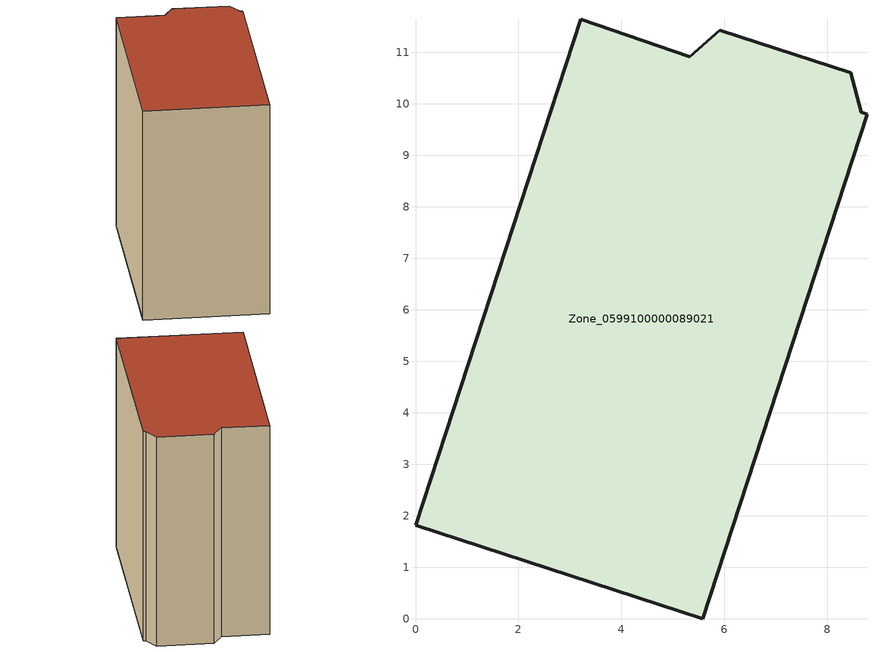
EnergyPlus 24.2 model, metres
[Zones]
Zone_0599100000089021
 floor ground (C_G): 5.33,10.91 5.91,11.43 8.45,10.6 8.66,9.84 8.77,9.8 5.58,0 0,1.81 3.21,11.64 z0
 wall outside (C_F): 8.66,9.84 8.45,10.6 5.91,11.43 5.33,10.91 3.21,11.64 0,1.81 5.58,0 8.77,9.8 8.66,9.84 z0:10.58
 roof outside (C_R): 5.33,10.91 3.21,11.64 0,1.81 5.58,0 8.77,9.8 8.66,9.84 8.45,10.6 5.91,11.43 z10.58
[BUILDING]
Pand.0599100000089021: North Axis=0; Terrain=City; Loads Convergence Tolerance Value=0.04; Temperature Convergence Tolerance Value=0.4; Solar Distribution=FullExterior; Maximum Number of Warmup Days=25; Minimum Number of Warmup Days=1
[Site:Location]
Rotterdam.The.Hague.AP_ZH_NLD Design_Conditions: Latitude=51.96; Longitude=4.45; Time Zone=1; Elevation=-4.5
[SITE:GROUNDTEMPERATURE:BUILDINGSURFACE]
18, 18, 18, 18, 18, 18, 18, 18, 18, 18, 18, 18
[MATERIAL] Thermal Absorptance=0.9; Solar Absorptance=0.7; Visible Absorptance=0.7
Name | Roughness | Thickness | Conductivity | Density | Specific Heat
G.TI.1946 | MediumSmooth | 0.15 | 1 | 540 | 1210
F.TI.1946 | Rough | 0.3 | 0.857143 | 1920 | 840
R.TI.1946 | MediumRough | 0.2 | 0.1 | 1500 | 1000
[CONSTRUCTION]
C_G: G.TI.1946
C_F: F.TI.1946
C_R: R.TI.1946
[ZONE]
Zone_0599100000089021: Type=1; Multiplier=1; Ceiling Height=Autocalculate; Volume=Autocalculate; Floor Area=autocalculate; Part of Total Floor Area=Yes
[ZONEINFILTRATION:DESIGNFLOWRATE]
Infil_Zone_0599100000089021: Zone or ZoneList or Space or SpaceList=Zone_0599100000089021; Schedule=AlwaysOn; Design Flow Rate Calculation Method=Flow/Area; Flow Rate per Floor Area=0.003; Constant Term Coefficient=1; Temperature Term Coefficient=0; Velocity Term Coefficient=0; Velocity Squared Term Coefficient=0
[HVACTEMPLATE:ZONE:IDEALLOADSAIRSYSTEM]
Zone_0599100000089021: Maximum Heating Supply Air Temperature=50; Minimum Cooling Supply Air Temperature=13; Maximum Heating Supply Air Humidity Ratio=0.0156; Minimum Cooling Supply Air Humidity Ratio=0.0077; Heating Limit=NoLimit; Cooling Limit=NoLimit; Dehumidification Control Type=ConstantSensibleHeatRatio; Cooling Sensible Heat Ratio=0.7; Dehumidification Setpoint=60; Humidification Control Type=None; Humidification Setpoint=30; Outdoor Air Method=None; Outdoor Air Flow Rate per Person=0.00944; Outdoor Air Flow Rate per Zone Floor Area=0; Outdoor Air Flow Rate per Zone=0; Demand Controlled Ventilation Type=None; Outdoor Air Economizer Type=NoEconomizer; Heat Recovery Type=None; Sensible Heat Recovery Effectiveness=0.7; Latent Heat Recovery Effectiveness=0.65
[ZONECONTROL:THERMOSTAT]
ThermostatControl_Zone_0599100000089021: Zone or ZoneList=Zone_0599100000089021; Control Type Schedule=DualSetpointControlType; Control 1=Thermostat_Zone_0599100000089021; Temperature Difference Between Cutout And Setpoint=0
[THERMOSTATSETPOINT:DUALSETPOINT]
Thermostat_Zone_0599100000089021: Heating Setpoint Temperature Schedule=HeatingSetpoint_Zone_0599100000089021; Cooling Setpoint Temperature Schedule=CoolingSetpoint_Zone_0599100000089021
[SCHEDULE:COMPACT]
HeatingSetpoint_Zone_0599100000089021: Through: 12/31, For: AllDays, Until: 24:00, 21
CoolingSetpoint_Zone_0599100000089021: Through: 12/31, For: AllDays, Until: 24:00, 24
DualSetpointControlType: Through: 12/31, For: AllDays, Until: 24:00, 4
AlwaysOn: Through: 12/31, For: AllDays, Until: 24:00, 1
